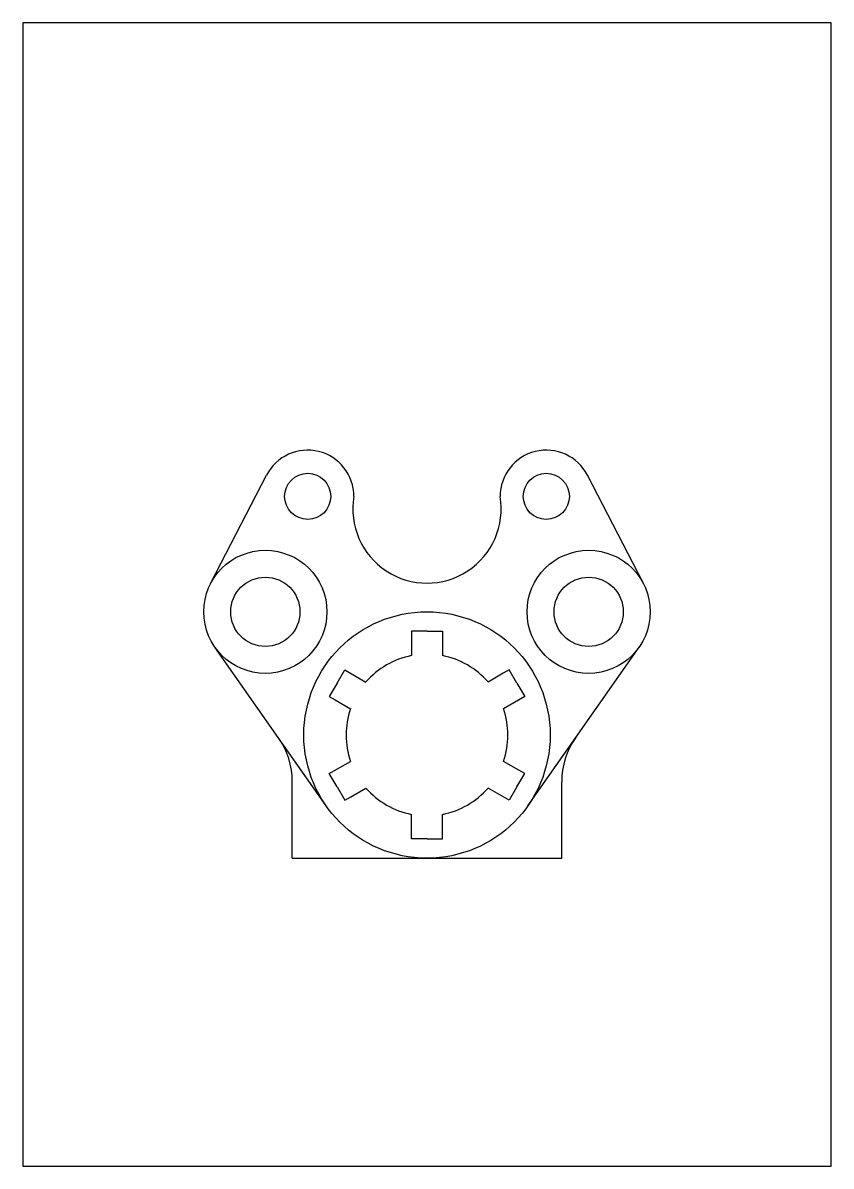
# Model space of a CAD drawing. Header units: millimetres. Extents: x 0 to 210, y 0 to 297.
import ezdxf

# ---------------------------------------------------------------- set-up
doc = ezdxf.new("R2010")
doc.units = ezdxf.units.MM
doc.header["$MEASUREMENT"] = 0

# ---------------------------------------------------------------- blocks, each defined once
blk = doc.blocks.new('*U2')
for p, q in [((-4, -3.19), (-4, 3.19)), ((4, -1.39), (4, 3.19)), ((0, -3.19), (-4, -3.19)), ((0, -3.19), (4, -3.19))]:
    blk.add_line(p, q)
blk = doc.blocks.new('*U3')
at = {"color": 0, "linetype": 'ByBlock', "lineweight": -2, "transparency": 16777216}
for p, rotation in [((105, 135.81), 180), ((84.38, 123.9), 240), ((125.62, 123.9), 120), ((84.38, 100.1), 299.9999999999999), ((125.62, 100.1), 59.99999999999997)]:
    blk.add_blockref('*U2', p, dxfattribs=dict(at, rotation=rotation))
blk.add_blockref('*U2', (105, 88.19), dxfattribs=at)

msp = doc.modelspace()

# ---------------------------------------------------------------- linework, layer by layer
for p, q in [((210, 297), (0, 297)), ((0, 297), (0, 0)), ((210, 0), (210, 297)), ((48.79, 151.35), (63.34, 179.51)), ((161.21, 151.35), (146.66, 179.51)), ((101, 139), (101, 137.19)), ((66.37, 111.34), (49.9, 134.81)), ((143.63, 111.34), (160.1, 134.81)), ((126.38, 128.96), (124.82, 128.06)), ((79.62, 122.04), (81.18, 121.13)), ((78.81, 93.62), (66.37, 111.34)), ((131.19, 93.62), (143.63, 111.34)), ((130.38, 101.96), (128.82, 102.87)), ((70, 80), (70, 99.85)), ((140, 86.61), (140, 99.85)), ((83.62, 95.04), (85.18, 95.94)), ((109, 85), (109, 86.81)), ((140, 80), (140, 86.61)), ((70, 80), (140, 80)), ((70, 80), (105, 80)), ((0, 0), (210, 0))]:
    msp.add_line(p, q)
for centre, radius in [((74, 174), 6), ((136, 174), 6), ((63, 144), 16), ((147, 144), 16), ((63, 144), 9), ((147, 144), 9), ((105, 112), 32)]:
    msp.add_circle(centre, radius)
for centre, radius, start, end in [((74, 174), 12, 0, 152.6723), ((136, 174), 12, 27.3277, 180), ((105, 170.73), 19.28, 170.2409, 9.7591), ((105, 112), 21, 100.9806, 139.0194), ((105, 112), 21, 40.9806, 79.0194), ((105, 112), 21, 160.9806, 199.0194), ((105, 112), 21, 340.9806, 19.0194), ((50, 99.85), 20, 0, 35.0569), ((160, 99.85), 20, 144.9431, 180), ((105, 112), 21, 220.9806, 259.0194), ((105, 112), 21, 280.9806, 319.0194)]:
    msp.add_arc(centre, radius, start, end)

# ---------------------------------------------------------------- block references
msp.add_blockref('*U3', (0, 0))

doc.saveas('drawing.dxf')
